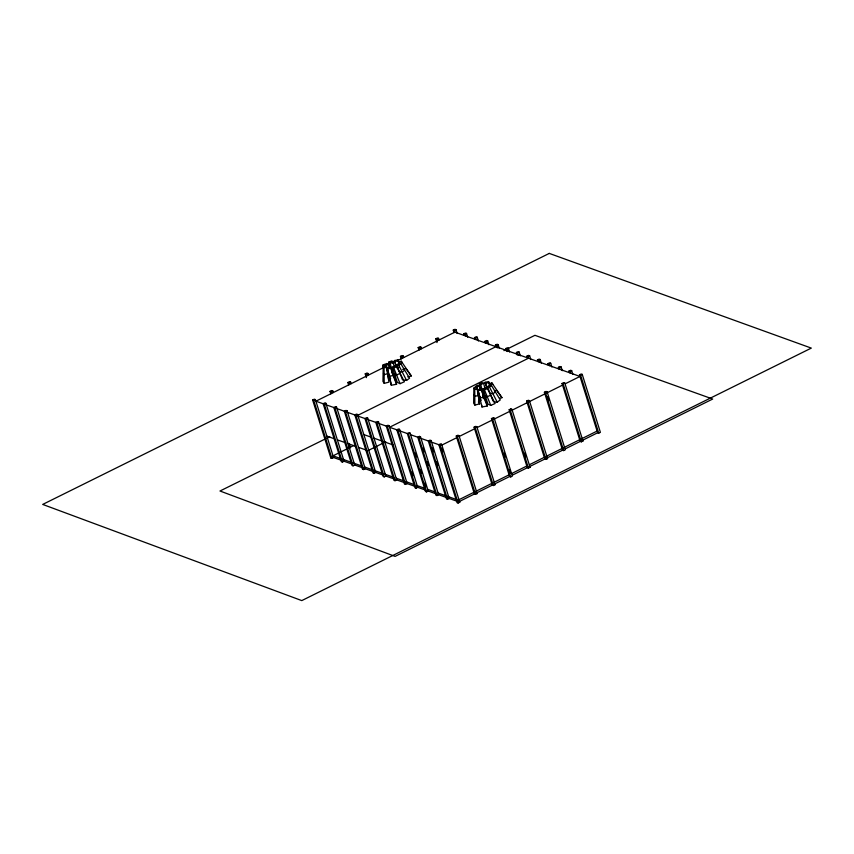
<?xml version="1.0" encoding="UTF-8"?>
<svg xmlns="http://www.w3.org/2000/svg" width="854" height="854" viewBox="0 0 854 854"><rect width="100%" height="100%" fill="white"/><g stroke="black" fill="none" stroke-linecap="round" stroke-linejoin="round"><path stroke-width="1.28" d="M384.204 383.35L384.044 367.583L383.211 366.281L385.602 365.672L386.435 366.964L388.965 382.133L384.204 383.35L382.955 381.428L383.211 366.281M474.877 405.095L474.717 389.317L473.885 388.026L476.276 387.417L477.108 388.709L479.638 403.878L474.877 405.095L473.628 403.163L473.885 388.026M388.527 363.815L386.51 363.537L384.492 365.053L386.51 365.331L388.527 363.815L389.275 367.679M396.758 364.968L398.775 363.452L400.782 363.729L409.578 378.183L406.568 380.436L402.554 379.881L396.758 364.968L398.765 365.245L400.782 363.729M390.684 378.237L388.677 379.742L386.51 365.331M404.337 370.487L402.319 371.992L399.608 371.629M479.201 385.56L477.183 385.282L475.166 386.798L477.183 387.075L479.201 385.56L479.948 389.424M492.801 400.441L487.431 386.702L489.449 385.197L491.456 385.474L500.252 399.918L497.241 402.181L493.228 401.626M487.431 386.702L489.449 386.979L491.456 385.474M481.357 399.982L479.35 401.487L477.183 387.075M495.01 392.232L492.993 393.737L490.292 393.363M312.649 400.003L314.304 399.181L315.393 399.576L333.551 457.53L331.907 458.352L330.818 457.968L312.649 400.003L313.738 400.387L315.393 399.576M330.829 393.886L330.039 391.367L331.694 390.545L332.782 390.929L333.295 392.562M348.678 385.015L347.888 382.496L349.532 381.674L350.631 382.058L351.143 383.692M366.409 377.628L365.234 373.871L366.889 373.059L367.978 373.444L368.49 375.077M382.944 365.074L384.599 364.252L385.688 364.637L384.044 365.459L382.944 365.074L383.734 367.594M401.241 358.893L400.451 356.374L402.095 355.552L403.184 355.947L403.696 357.57M418.972 350.087L418.182 347.567L419.837 346.745L420.926 347.13L421.438 348.763M437.013 342.571L435.828 338.792L437.483 337.971L438.572 338.355L439.084 339.988M454.061 332.644L453.271 330.124L454.926 329.302L456.015 329.697L457.2 333.476M330.039 391.367L331.128 391.751L332.782 390.929M347.888 382.496L348.976 382.88L350.631 382.058M365.234 373.871L366.323 374.265L367.978 373.444M400.451 356.374L401.54 356.758L403.184 355.947M418.182 347.567L419.271 347.952L420.926 347.13M435.828 338.792L436.928 339.177L438.572 338.355M453.271 330.124L454.36 330.509L456.015 329.697M383.403 367.658L315.905 401.199L355.904 415.322L357.548 414.5L375.717 472.454L374.063 473.276L372.974 472.892L354.816 414.937L356.46 414.115L357.548 414.5M391.858 363.452L395.253 361.765M397.516 360.644L454.872 332.142L579.994 376.443L565.337 383.734M464.288 335.483L463.786 333.85L465.43 333.028L466.519 333.412L467.704 337.191M325.897 403.291L324.253 404.113L342.411 462.067L344.066 461.256L325.897 403.291L324.808 402.907L323.164 403.728L341.322 461.683L342.411 462.067M463.786 333.85L464.875 334.234L466.519 333.412M474.963 339.262L474.45 337.629L476.105 336.807L477.194 337.191L478.379 340.97M354.73 465.024L336.572 407.07L334.917 407.892L353.086 465.846L354.73 465.024L362.982 467.949M474.45 337.629L475.539 338.013L477.194 337.191M485.478 342.977L484.965 341.344L486.62 340.532L487.709 340.917L488.894 344.696M347.087 410.795L345.432 411.617L363.601 469.572L365.245 468.75L347.087 410.795L345.998 410.411L344.343 411.233L362.512 469.188L363.601 469.572M484.965 341.344L486.054 341.739L487.709 340.917M394.388 479.073L385.869 476.052L367.711 418.097L366.056 418.919L356.972 415.749L495.939 346.681L495.437 345.059L497.081 344.237L498.17 344.621L499.355 348.4M495.437 345.059L496.526 345.443L498.17 344.621M506.369 351.154L505.589 348.645L507.244 347.834L508.333 348.218L509.518 351.997M505.589 348.645L506.678 349.04L508.333 348.218M517.193 354.986L516.414 352.478L518.058 351.667L519.157 352.051L520.332 355.83M367.871 419.602L376.881 422.751L378.536 421.929L396.694 479.884L395.039 480.706L393.95 480.322L375.792 422.356L377.436 421.545L378.536 421.929M516.414 352.478L517.503 352.873L519.157 352.051M527.409 357.826L526.897 356.193L528.551 355.371L529.64 355.766L530.825 359.545M378.76 423.456L387.364 426.466L389.018 425.644L407.187 483.599L405.533 484.421L404.444 484.037L386.275 426.071L387.929 425.249L389.018 425.644M526.897 356.193L527.986 356.577L529.64 355.766M347.631 448.563L333.017 455.833L341.269 458.747M348.763 448.008L353.876 445.457M330.818 457.968L332.462 457.146L340.618 460.028M537.956 361.562L537.444 359.929L539.098 359.107L540.187 359.491L541.372 363.27M527.986 356.577L528.498 358.21L389.531 427.278L397.911 430.192L399.565 429.37L417.723 487.335L416.079 488.157L414.991 487.773L396.822 429.808L398.476 428.986L399.565 429.37M537.444 359.929L538.532 360.313L540.187 359.491M367.914 450.666L385.73 441.817M548.46 365.277L547.948 363.644L549.602 362.822L550.691 363.217L551.876 366.996M398.989 430.619L408.415 433.917L410.069 433.095L428.228 491.05L426.584 491.872L425.484 491.488L407.326 433.522L408.981 432.711L410.069 433.095M547.948 363.644L549.037 364.039L550.691 363.217M419.399 436.394L417.755 437.216L435.914 495.181L437.002 495.566L438.657 494.744L420.488 436.778L419.399 436.394L419.912 438.027M558.879 368.971L558.377 367.337L560.021 366.515L561.11 366.9L562.295 370.679M410.582 434.729L418.844 437.6L420.488 436.778M558.377 367.337L559.466 367.722L561.11 366.9M362.512 469.188L364.156 468.366L372.28 471.237M569.458 372.718L568.945 371.084L570.589 370.262L571.678 370.647L572.863 374.426M421.001 438.412L429.413 441.347L431.067 440.525L449.225 498.48L457.498 501.415M568.945 371.084L570.034 371.469L571.678 370.647M474.418 494.007L456.26 436.052L457.904 435.23L458.993 435.615L477.162 493.58L475.507 494.402L474.418 494.007L458.683 501.832L459.772 502.216L441.603 444.261L440.515 443.877L438.871 444.688L457.029 502.654L458.118 503.038L459.772 502.216M492.267 485.147L474.098 427.181L475.753 426.359L476.842 426.754L495.01 484.709L493.356 485.531L492.267 485.147L476.073 493.185L477.162 493.58M509.614 476.521L491.456 418.567L493.1 417.745L494.188 418.129L512.357 476.084L510.703 476.906L509.614 476.521L493.911 484.325L495.01 484.709M527.324 467.714L509.165 409.76L510.82 408.938L511.909 409.322L530.067 467.287L528.423 468.109L527.324 467.714L512.411 475.134M544.831 459.025L526.662 401.06L528.316 400.248L529.405 400.633L547.563 458.587L545.919 459.409L544.831 459.025L528.978 466.892L530.067 467.287M562.562 450.207L544.404 392.253L546.048 391.431L547.136 391.815L565.305 449.77L563.651 450.592L562.562 450.207L546.475 458.203L547.563 458.587M580.208 441.443L562.049 383.478L563.704 382.656L564.793 383.04L582.951 441.006L581.307 441.828L580.208 441.443L565.359 448.82M597.651 432.775L579.482 374.81L581.136 373.999L582.225 374.383L600.394 432.337L598.739 433.159L597.651 432.775L581.862 440.621L582.951 441.006M430.48 441.774L439.959 445.083L441.603 444.261M456.26 436.052L457.349 436.437L458.993 435.615M474.098 427.181L475.187 427.566L476.842 426.754M491.456 418.567L492.544 418.951L494.188 418.129M509.165 409.76L510.254 410.144L511.909 409.322M526.662 401.06L527.751 401.455L529.405 400.633M544.404 392.253L545.492 392.637L547.136 391.815M562.049 383.478L563.138 383.862L564.793 383.04M579.482 374.81L580.581 375.205L582.225 374.383M441.027 445.5L456.773 437.686M459.58 436.287L474.611 428.815M477.386 427.438L491.957 420.189M493.612 419.378L509.678 411.393M527.174 402.693L511.332 410.571L510.82 408.938M528.829 401.871L544.905 393.886M546.56 393.064L562.562 385.111M367.711 418.097L366.622 417.713L364.968 418.535L383.126 476.489L384.225 476.874L385.869 476.052M431.067 440.525L429.968 440.141L428.324 440.963L446.482 498.917L447.571 499.302L449.225 498.48M458.15 500.134L509.219 474.749M511.599 473.564L527.035 465.9M529.416 464.715L597.117 431.067M329.74 436.746L219.99 491.007L395.092 556.392L712.684 399.031L534.935 335.312L503.913 350.642M389.509 367.06L388.698 362.192L391.591 360.922L392.989 361.552L394.185 366.59M388.698 362.192L390.097 362.822L392.989 361.552M392.296 367.231L395.188 365.95L396.587 366.59L404.412 381.759L400.088 383.67L397.313 382.411L392.296 367.231L393.683 367.861L400.088 383.67M393.683 367.861L396.587 366.59M392.093 372.995L391.591 369.12L393.513 368.266M393.683 376.39L395.85 375.44M399.672 373.604L396.779 374.885L394.9 374.031M480.386 390.022L479.372 383.937L482.264 382.656L483.663 383.297L485.157 389.584M479.372 383.937L480.77 384.567L483.663 383.297M482.969 388.976L485.862 387.695L487.26 388.324L495.085 403.504L490.762 405.404L487.986 404.155L482.969 388.976L484.357 389.605L490.762 405.404M484.357 389.605L487.26 388.324M483.108 397.323L482.264 390.865L484.186 390.011M490.345 395.349L487.453 396.619L485.584 395.776M483.279 398.615L486.524 397.185M398.85 361.818L401.241 361.199L402.074 362.491L399.683 363.11L398.85 361.818L399.853 363.921M384.044 367.583L386.435 366.964M402.693 369.408L405.906 368.586L411.286 375.941L407.71 376.86M387.524 373.753L384.311 374.586L383.478 373.294M489.523 383.563L491.915 382.944L492.747 384.236L490.356 384.855L489.523 383.563L490.527 385.656M474.717 389.317L477.108 388.709M494.434 390.876L496.58 390.331L501.96 397.686L499.579 398.306M478.197 395.498L474.984 396.331L474.151 395.028M398.914 367.241L396.587 367.679L394.42 360.537L397.921 359.886L399.448 364.53M394.601 361.53L398.103 360.879L399.288 364.573M387.182 367.903L390.684 367.252L396.181 382.282L396.555 384.268L391.324 385.239L387.182 367.903L389.552 376.187L393.053 375.536L396.555 384.268M387.364 368.896L390.865 368.245L393.053 375.536L392.808 374.201M487.26 389.424L485.093 382.282L488.595 381.621L489.748 385.111M485.275 383.275L488.776 382.624L489.961 386.307M477.856 389.648L481.357 388.997L486.855 404.027L487.228 406.002L481.998 406.984L477.856 389.648L480.226 397.932L483.727 397.281L487.228 406.002M478.037 390.641L481.539 389.99L483.727 397.281L483.481 395.936M336.572 407.07L335.483 406.685L333.829 407.507L351.997 465.462L353.086 465.846M363.975 434.643L371.234 437.205M373.657 438.07L393.021 444.923M326.847 436.127L333.914 438.625M337.362 439.853L345.742 442.82M348.026 443.632L356.278 446.546M358.541 447.347L366.75 450.25M342.443 459.164L351.912 462.516M353.108 462.943L362.448 466.252M364.711 467.053L372.92 469.956M374.095 470.373L383.115 473.564M384.247 473.97L393.854 477.365M396.16 478.187L404.39 481.09M405.565 481.507L414.19 484.57M416.699 485.456L425.495 488.563M428.003 489.459L435.54 492.128M438.049 493.014L456.89 499.686M342.977 460.861L352.446 464.224M374.628 472.07L382.517 474.867M395.605 479.5L404.913 482.798M406.098 483.215L414.275 486.107M416.635 486.951L425.965 490.249M427.139 490.666L436.394 493.943M437.568 494.359L446.952 497.679M501.96 397.686L491.915 382.944M478.389 401.946L479.638 403.878M411.286 375.941L401.241 361.199M489.449 386.979L497.241 402.181M398.765 365.245L406.568 380.436M485.093 382.282L487.015 388.09M394.42 360.537L396.331 366.345M580.581 375.205L598.739 433.159M570.034 371.469L570.547 373.102M559.466 367.722L559.978 369.355M563.138 383.862L581.307 441.828M549.037 364.039L549.549 365.661M538.532 360.313L539.045 361.947M547.734 396.822L548.919 400.569M545.492 392.637L563.651 450.592M517.503 352.873L518.282 355.371M527.751 401.455L545.919 459.409M506.678 349.04L507.457 351.538M496.526 345.443L497.306 347.941M524.666 453.132L525.84 456.879M510.254 410.144L528.423 468.109M486.62 340.532L487.41 343.052M486.054 341.739L486.566 343.361M475.539 338.013L476.052 339.646M504.202 453.164L505.387 456.922M509.304 469.444L510.478 473.201M492.544 418.951L510.703 476.906M464.875 334.234L465.387 335.868M454.36 330.509L454.872 332.142M475.187 427.566L493.356 485.531M436.928 339.177L437.429 340.81M457.349 436.437L475.507 494.402M419.271 347.952L419.784 349.585M441.828 448.04L443.023 451.862M439.959 445.083L458.118 503.038M432.444 448.03L433.618 451.787M436.757 461.8L437.942 465.558M429.413 441.347L447.571 499.302M401.54 356.758L402.053 358.392M423.05 448.04L424.224 451.798M427.363 461.811L428.548 465.569M418.844 437.6L437.002 495.566M415.375 453.111L416.549 456.869M420.467 469.39L421.652 473.137M424.79 483.15L425.965 486.908M408.415 433.917L426.584 491.872M384.044 365.459L384.556 367.092M411.927 471.931L413.112 475.678M397.911 430.192L416.079 488.157M387.364 426.466L405.533 484.421M366.323 374.265L366.836 375.888M376.881 422.751L395.039 480.706M366.056 418.919L384.225 476.874M348.976 382.88L349.489 384.513M355.904 415.322L374.063 473.276M349.254 443.493L350.407 447.186M348.272 443.461L349.852 448.499M331.128 391.751L331.64 393.384M313.738 400.387L331.907 458.352M480.77 384.567L482.264 390.865M390.097 362.822L391.591 369.12M389.307 374.853L391.324 385.239M488.595 381.621L488.776 382.624M481.357 388.997L481.539 389.99M479.98 396.587L480.226 397.932M481.635 404.999L481.998 406.984M397.921 359.886L398.103 360.879M390.684 367.252L390.865 368.245M385.602 365.672L385.965 367.935M549.282 253.403L42.7 504.426L301.772 600.597L811.3 348.101L549.282 253.403"/></g></svg>
